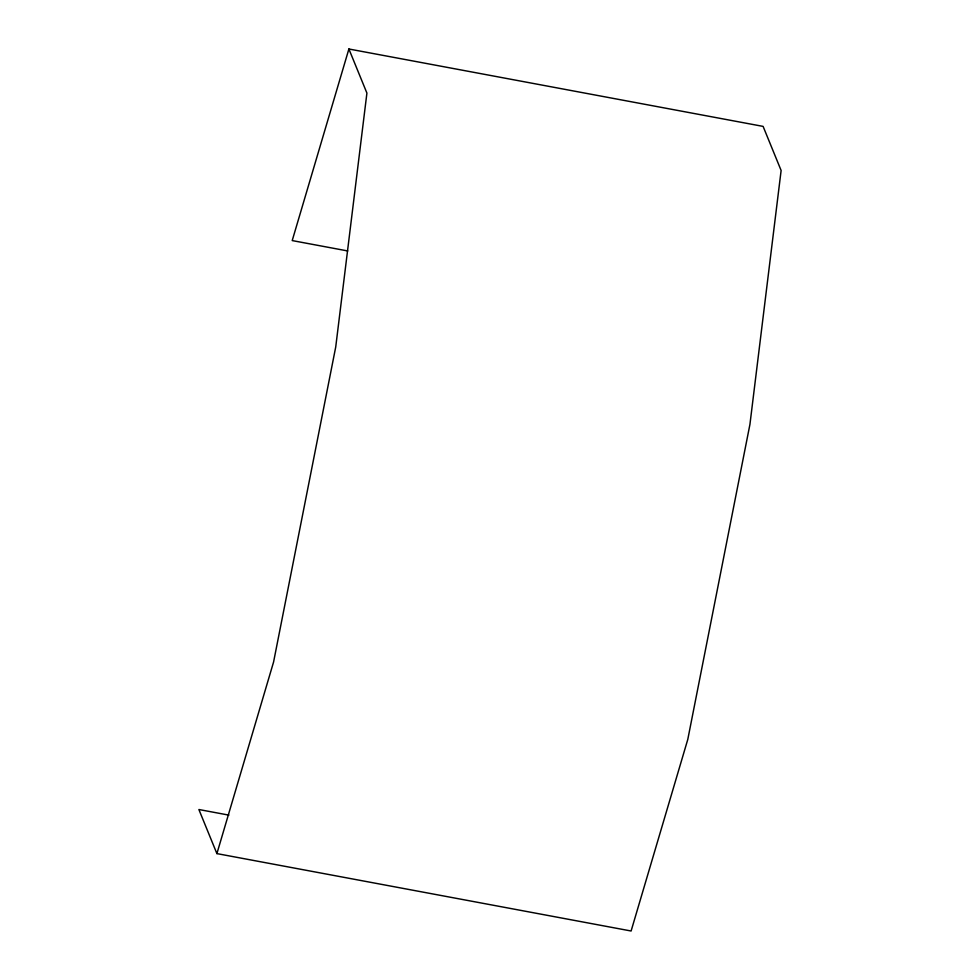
<?xml version="1.0" encoding="UTF-8"?>
<svg xmlns="http://www.w3.org/2000/svg" width="980" height="980" viewBox="0 0 980 980"><rect width="100%" height="100%" fill="white"/><g stroke="black" fill="none" stroke-linecap="round" stroke-linejoin="round"><path stroke-width="1.47" d="M228.891 815.127L198.879 809.517L216.899 853.605L631.108 931L687.789 739.422L749.933 424.401L781.121 170.483L763.102 126.396L348.892 49L292.212 240.578L347.741 250.954M216.899 853.605L273.579 662.014L335.724 347.006L366.912 93.088L348.892 49"/></g></svg>
